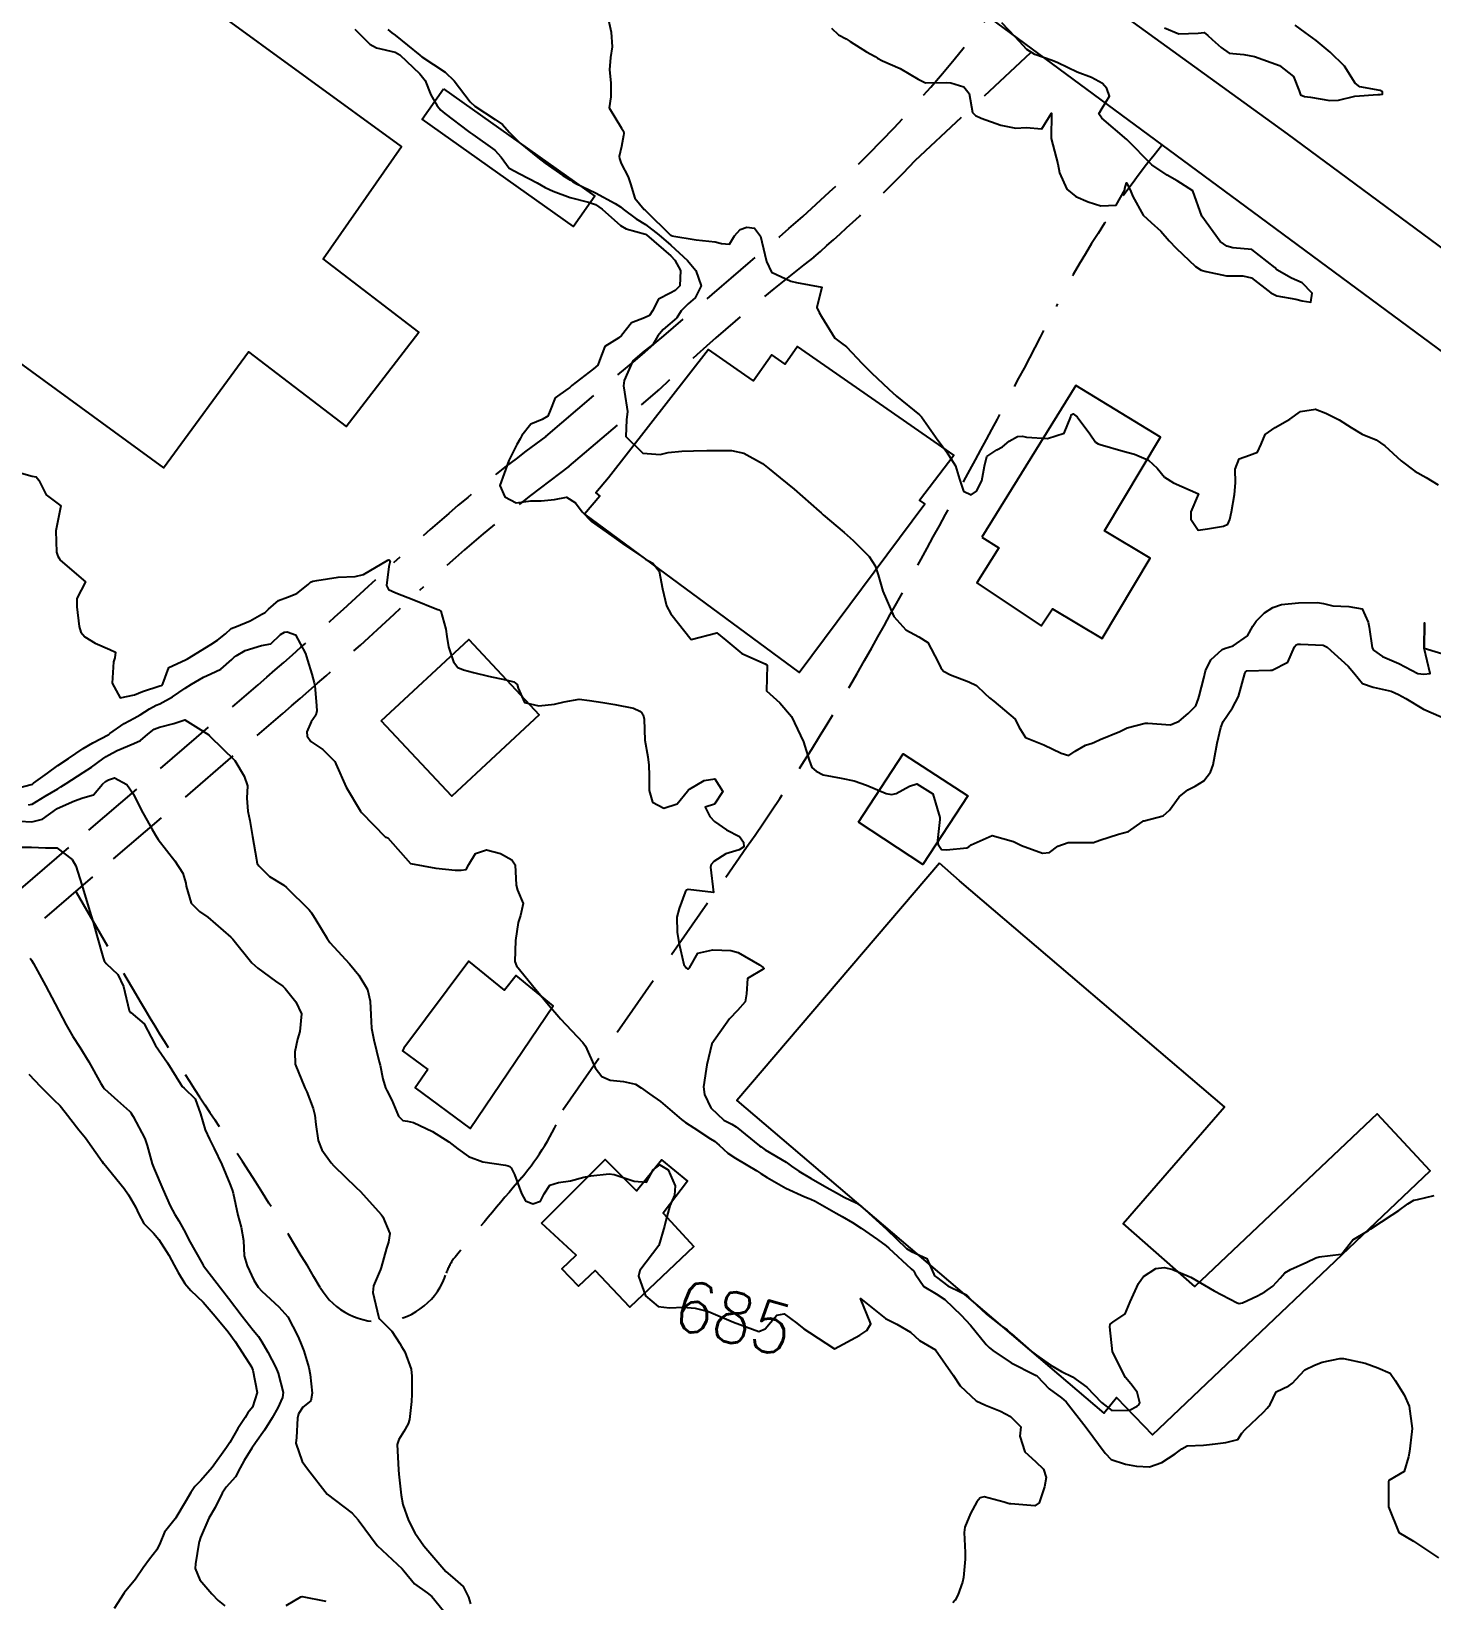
# Model space of a CAD drawing. Header units: metres. Extents: x 298520 to 308411, y 7433745 to 7450750.
# Drawn here: x 300600.9 to 300711.7, y 7444061.4 to 7444185.6 of the extents above; entities that cross this region are included whole.
import ezdxf
from ezdxf.enums import TextEntityAlignment as Align

# ---------------------------------------------------------------- set-up
doc = ezdxf.new("R2010")
doc.units = ezdxf.units.M
doc.header["$LTSCALE"] = 10
doc.linetypes.add('DASHED', pattern=[0.75, 0.5, -0.25])
for name, color, linetype in [('Cotas', 45, 'Continuous'), ('Curvas de Nivel 1m', 11, 'Continuous'), ('Curvas de Nivel 5m', 15, 'Continuous'), ('Edificações', 30, 'Continuous'), ('Vias Primárias', 230, 'Continuous'), ('Vias Secundárias', 230, 'DASHED')]:
    doc.layers.add(name, color=color, linetype=linetype)
doc.styles.add('Style-STANDARD', font='STANDARD.shx')

msp = doc.modelspace()

# ---------------------------------------------------------------- linework, layer by layer
at = {"layer": 'Curvas de Nivel 1m', "flags": 128}
for points, elevation in [([(300626.48, 7444185.76), (300627.66, 7444184.57), (300628.2, 7444184.28), (300629.66, 7444183.94), (300630.05, 7444183.72), (300631.63, 7444182.22), (300632.03, 7444181.69), (300632.49, 7444180.57), (300632.99, 7444179.68), (300633.27, 7444179.34), (300633.6, 7444179.08), (300635.46, 7444177.65), (300635.58, 7444177.57), (300635.81, 7444177.42), (300637.56, 7444176.18), (300638.06, 7444175.62), (300638.69, 7444174.76), (300639.54, 7444174.3), (300640.9, 7444173.59), (300641.53, 7444173.21), (300642.18, 7444172.92), (300643.52, 7444172.43), (300644.98, 7444172.07), (300645.51, 7444171.88), (300646.04, 7444171.52), (300647.49, 7444170.21), (300647.94, 7444169.95), (300649.48, 7444169.53), (300649.56, 7444169.48), (300651.47, 7444167.82), (300651.81, 7444167.46), (300652.25, 7444166.65), (300652.2, 7444165.45), (300651.83, 7444165.06), (300651.43, 7444164.87), (300650.5, 7444164.39), (300650.02, 7444163.47), (300649.79, 7444163.09), (300649.4, 7444162.9), (300648.38, 7444162.51), (300647.59, 7444161.51), (300647.38, 7444161.33), (300646.26, 7444160.64), (300645.85, 7444159.53), (300645.71, 7444159.17), (300645.36, 7444158.88), (300643.65, 7444157.56), (300643.49, 7444157.4), (300643.34, 7444157.29), (300642.34, 7444156.56), (300641.93, 7444155.57), (300641.76, 7444155.12), (300641.31, 7444154.85), (300640.41, 7444154.48), (300639.7, 7444153.6), (300639.57, 7444153.32), (300639.29, 7444152.89), (300638.66, 7444151.61), (300638.3, 7444150.57), (300637.95, 7444149.62), (300638.35, 7444148.73), (300639.23, 7444148.25), (300640.4, 7444148.42), (300641.23, 7444148.41), (300642.28, 7444148.52), (300643.23, 7444148.7), (300643.95, 7444148.27), (300644.46, 7444147.54), (300645.21, 7444146.78), (300647.01, 7444145.51), (300647.19, 7444145.38), (300647.65, 7444145.05), (300649.18, 7444144), (300649.49, 7444143.8), (300650.07, 7444143.48), (300650.56, 7444142.86), (300650.82, 7444141.46), (300651.13, 7444140.11), (300651.47, 7444139.46), (300653.1, 7444137.44), (300655.11, 7444137.98), (300655.84, 7444137.4), (300657.09, 7444136.33), (300658.94, 7444135.51), (300659.07, 7444135.44), (300659.11, 7444135.37), (300659.05, 7444133.37), (300660.11, 7444132.42), (300661.03, 7444131.34), (300661.98, 7444129.33), (300662.42, 7444127.9), (300662.65, 7444127.32), (300662.98, 7444127.01), (300663.55, 7444126.74), (300664.97, 7444126.46), (300665.99, 7444126.26), (300666.96, 7444125.92), (300668.53, 7444125.25), (300668.95, 7444125.16), (300669.32, 7444125.24), (300670.36, 7444125.83), (300670.96, 7444126.02), (300672.21, 7444125.21), (300672.78, 7444123.36), (300672.77, 7444123.2), (300672.59, 7444121.53), (300672.64, 7444121.2), (300672.91, 7444120.82), (300673.3, 7444120.8), (300674.91, 7444120.95), (300675.07, 7444121.02), (300675.25, 7444121.18), (300676.92, 7444121.93), (300678.59, 7444121.46), (300678.91, 7444121.28), (300679.24, 7444121.13), (300680.9, 7444120.52), (300681.44, 7444120.57), (300682.1, 7444121.09), (300682.92, 7444121.38), (300684.62, 7444121.36), (300684.92, 7444121.38), (300685.43, 7444121.56), (300686.92, 7444122.02), (300687.7, 7444122.24), (300688.77, 7444123.01), (300688.87, 7444123.08), (300688.93, 7444123.09), (300690.44, 7444123.49), (300690.94, 7444123.92), (300691.72, 7444124.98), (300692.39, 7444125.54), (300692.97, 7444125.84), (300693.67, 7444126.26), (300694.19, 7444126.95), (300694.41, 7444127.52), (300694.67, 7444128.94), (300694.72, 7444129.23), (300695.02, 7444130.48), (300695.2, 7444130.94), (300695.93, 7444132.04), (300696.4, 7444132.92), (300696.91, 7444134.75), (300696.98, 7444134.91), (300697.03, 7444134.96), (300697.07, 7444134.97), (300698.95, 7444135.01), (300699.07, 7444135.02), (300700.32, 7444135.64), (300700.84, 7444136.87), (300700.96, 7444137.02), (300701.1, 7444137.06), (300701.32, 7444137.08), (300703.1, 7444136.98), (300703.41, 7444136.84), (300705.08, 7444135.32), (300705.54, 7444134.81), (300706.22, 7444133.95), (300707.06, 7444133.66), (300708.49, 7444133.35), (300709.06, 7444133.09), (300709.64, 7444132.76), (300711.04, 7444131.92), (300712.45, 7444131.31)], 682), ([(300629.1, 7444185.73), (300629.41, 7444185.47), (300629.67, 7444185.29), (300631.61, 7444183.7), (300631.65, 7444183.66), (300631.78, 7444183.57), (300633.63, 7444182.36), (300634.34, 7444181.66), (300635.61, 7444180), (300635.96, 7444179.65), (300637.59, 7444178.6), (300638.16, 7444178.2), (300638.7, 7444177.61), (300639.57, 7444176.73), (300640.97, 7444175.59), (300641.55, 7444175.15), (300642.93, 7444174.18), (300643.54, 7444173.8), (300643.69, 7444173.71), (300643.97, 7444173.55), (300645.52, 7444172.81), (300647.08, 7444171.95), (300647.51, 7444171.68), (300647.72, 7444171.51), (300648.75, 7444170.74), (300649.49, 7444170.29), (300650.54, 7444169.47), (300651.47, 7444168.65), (300652.79, 7444167.45), (300653.45, 7444166.65), (300653.87, 7444165.43), (300653.42, 7444164.5), (300652.85, 7444164.02), (300652.3, 7444163.45), (300651.96, 7444162.9), (300651.4, 7444162.42), (300650.87, 7444161.98), (300650.45, 7444161.47), (300650.06, 7444160.79), (300649.37, 7444160.26), (300648.47, 7444159.49), (300647.79, 7444157.95), (300647.75, 7444157.51), (300647.81, 7444157.03), (300648.05, 7444155.5), (300647.97, 7444154.84), (300647.92, 7444153.5), (300649.27, 7444152.19), (300650.65, 7444152.09), (300651.27, 7444152.25), (300652.36, 7444152.36), (300653.28, 7444152.37), (300654.32, 7444152.39), (300655.28, 7444152.4), (300656.28, 7444152.4), (300657.27, 7444152.19), (300658.73, 7444151.38), (300659.26, 7444150.96), (300660.13, 7444150.23), (300661.24, 7444149.34), (300663.23, 7444147.6), (300663.38, 7444147.47), (300663.55, 7444147.32), (300665.2, 7444145.9), (300665.91, 7444145.28), (300667.18, 7444144.02), (300667.66, 7444143.27), (300667.88, 7444142.55), (300668.25, 7444141.26), (300669.12, 7444139.25), (300670.09, 7444138.21), (300671.11, 7444137.65), (300671.83, 7444137.21), (300672.63, 7444135.65), (300672.85, 7444135.2), (300673.07, 7444134.93), (300673.62, 7444134.65), (300675.06, 7444134.09), (300675.68, 7444133.79), (300676.34, 7444133.16), (300676.7, 7444132.81), (300677.04, 7444132.56), (300678.74, 7444131.13), (300679.02, 7444130.54), (300679.55, 7444129.67), (300681, 7444129.1), (300682.36, 7444128.45), (300682.99, 7444128.27), (300683.48, 7444128.59), (300684.3, 7444129.07), (300684.82, 7444129.24), (300685.01, 7444129.31), (300685.47, 7444129.52), (300687.01, 7444130.17), (300687.59, 7444130.45), (300689.02, 7444130.82), (300689.22, 7444130.81), (300691.02, 7444130.68), (300691.72, 7444130.98), (300692.42, 7444131.58), (300693.04, 7444132.2), (300693.25, 7444132.76), (300693.29, 7444132.96), (300693.65, 7444134.37), (300693.8, 7444134.95), (300694.21, 7444135.83), (300695.1, 7444136.65), (300695.31, 7444136.73), (300695.99, 7444136.93), (300697.11, 7444137.74), (300697.53, 7444138.49), (300697.81, 7444138.9), (300698.47, 7444139.55), (300699.13, 7444139.98), (300699.82, 7444140.2), (300701.14, 7444140.34), (300702.65, 7444140.36), (300703.14, 7444140.28), (300703.86, 7444140.1), (300705.14, 7444140.06), (300706.2, 7444139.87), (300706.67, 7444138.8), (300706.74, 7444138.42), (300706.97, 7444136.79), (300707.1, 7444136.59), (300707.79, 7444136.09), (300709.08, 7444135.54), (300710.59, 7444134.75), (300711.07, 7444134.69), (300711.57, 7444134.74), (300711.1, 7444136.75), (300711.12, 7444138.75), (300711.1, 7444136.75), (300713.09, 7444136.15)], 681), ([(300664.2, 7444185.83), (300664.74, 7444185.3), (300665.36, 7444184.99), (300665.67, 7444184.79), (300666.96, 7444183.97), (300667.66, 7444183.6), (300667.84, 7444183.46), (300668.24, 7444183.26), (300669.64, 7444182.63), (300671.05, 7444181.81), (300671.63, 7444181.51), (300673.3, 7444181.54), (300673.63, 7444181.51), (300674.66, 7444181.18), (300675.1, 7444180.66), (300675.36, 7444179.17), (300675.6, 7444178.92), (300676.04, 7444178.72), (300677.59, 7444178.15), (300678.79, 7444177.93), (300679.59, 7444177.98), (300680.84, 7444177.86), (300681.6, 7444179.1), (300681.57, 7444177.1), (300682.12, 7444175.09), (300682.25, 7444174.38), (300682.81, 7444173.09), (300683.52, 7444172.51), (300684.51, 7444172.08), (300685.51, 7444171.77), (300686.72, 7444171.83), (300687.4, 7444173.03), (300687.41, 7444173.15), (300687.54, 7444173.58), (300687.84, 7444173.03), (300688.03, 7444172.52), (300688.87, 7444171.02), (300689.5, 7444170.44), (300690.26, 7444169.77), (300690.93, 7444168.99), (300691.47, 7444168.41), (300692.99, 7444166.96), (300693.45, 7444166.69), (300693.85, 7444166.56), (300695.45, 7444166.23), (300696.76, 7444166.23), (300697.44, 7444166.07), (300698.97, 7444164.89), (300699.43, 7444164.65), (300700.94, 7444164.38), (300701.43, 7444164.25), (300702.14, 7444164.14), (300702.23, 7444164.85), (300701.44, 7444165.67), (300700.61, 7444166.04), (300699.45, 7444166.71), (300699.27, 7444166.89), (300697.47, 7444168.31), (300695.96, 7444168.45), (300695.48, 7444168.57), (300694.95, 7444168.95), (300693.5, 7444170.96), (300692.78, 7444172.97), (300691.54, 7444173.74), (300690.75, 7444174.19), (300689.55, 7444175.01), (300687.57, 7444177.03), (300685.6, 7444178.71), (300685.35, 7444179.05), (300685.61, 7444179.51), (300686.2, 7444180.46), (300685.98, 7444181.05), (300685.63, 7444181.45), (300684.77, 7444181.93), (300683.64, 7444182.35), (300682.11, 7444183.1), (300681.65, 7444183.28), (300680.29, 7444183.75), (300679.66, 7444184.16), (300678.72, 7444185.14), (300677.68, 7444186.25)], 679), ([(300690.55, 7444185.86), (300691.68, 7444185.38), (300693.21, 7444185.44), (300693.68, 7444185.49), (300693.98, 7444185.26), (300694.31, 7444184.95), (300695.03, 7444184.3), (300695.66, 7444183.86), (300696.83, 7444183.75), (300697.66, 7444183.58), (300699.64, 7444182.89), (300700.77, 7444182.01), (300701.2, 7444180.87), (300701.31, 7444180.55), (300701.62, 7444180.42), (300702.1, 7444180.37), (300703.62, 7444180.12), (300704.31, 7444180.14), (300705.62, 7444180.44), (300707.42, 7444180.59), (300707.62, 7444180.58), (300707.8, 7444180.61), (300707.8, 7444180.79), (300707.62, 7444180.9), (300706, 7444181.19), (300705.63, 7444181.49), (300704.79, 7444182.83), (300703.66, 7444183.93), (300702.56, 7444184.85), (300701.68, 7444185.49), (300700.9, 7444186.08)], 679), ([(300599.25, 7444150.84), (300600.94, 7444150.37), (300601.25, 7444150.33), (300601.47, 7444150.06), (300602.06, 7444148.88), (300603.22, 7444148.03), (300602.82, 7444146.04), (300602.86, 7444144.35), (300602.96, 7444144.03), (300603.04, 7444143.9), (300603.17, 7444143.72), (300605.15, 7444142.01), (300604.47, 7444140.68), (300604.47, 7444140.02), (300604.66, 7444138.46), (300604.79, 7444138.01), (300605.1, 7444137.65), (300605.94, 7444137.16), (300607.09, 7444136.66), (300607.53, 7444136.43), (300607.48, 7444135.98), (300607.38, 7444135.68), (300607.26, 7444133.99), (300607.9, 7444132.83), (300609.04, 7444133.07), (300609.67, 7444133.33), (300611.05, 7444133.76), (300611.18, 7444133.81), (300611.27, 7444133.94), (300611.77, 7444135.23), (300613.08, 7444135.84), (300613.14, 7444135.86), (300613.24, 7444135.92), (300615.09, 7444137.05), (300615.61, 7444137.38), (300616.23, 7444137.88), (300616.68, 7444138.3), (300617.11, 7444138.48), (300618.19, 7444138.93), (300619.12, 7444139.44), (300619.37, 7444139.59), (300619.65, 7444139.83), (300620.43, 7444140.53), (300621.14, 7444140.78), (300621.88, 7444141.07), (300622.77, 7444141.8), (300622.97, 7444141.99), (300623.16, 7444142.05), (300623.47, 7444142.11), (300625.16, 7444142.38), (300626.49, 7444142.43), (300627.16, 7444142.59), (300629.09, 7444143.72), (300629.17, 7444143.75), (300629.22, 7444143.72), (300629.26, 7444143.63), (300629.17, 7444143.21), (300628.98, 7444141.72), (300629.15, 7444141.39), (300629.72, 7444141.14), (300631.14, 7444140.59), (300632.97, 7444139.84), (300633.12, 7444139.78), (300633.29, 7444139.68), (300633.69, 7444138.25), (300633.75, 7444137.67), (300633.9, 7444136.86), (300634.28, 7444135.66), (300634.63, 7444135.22), (300635.07, 7444135.04), (300635.87, 7444134.84), (300637.06, 7444134.55), (300638.42, 7444134.25), (300639.06, 7444134.1), (300639.33, 7444133.88), (300639.4, 7444133.6), (300639.91, 7444132.46), (300641.04, 7444132.19), (300642.28, 7444132.33), (300643.04, 7444132.51), (300644.22, 7444132.72), (300645.04, 7444132.62), (300646.11, 7444132.45), (300647.04, 7444132.3), (300648.53, 7444132), (300649.04, 7444131.76), (300649.19, 7444131.64), (300649.29, 7444131.49), (300649.38, 7444131.13), (300649.42, 7444129.48), (300649.65, 7444128.14), (300649.74, 7444127.48), (300649.77, 7444126.68), (300649.76, 7444125.48), (300650.04, 7444124.57), (300650.94, 7444124.1), (300651.98, 7444124.42), (300652.79, 7444125.44), (300652.87, 7444125.53), (300652.96, 7444125.58), (300654.11, 7444126.29), (300654.97, 7444126.42), (300655.59, 7444125.41), (300654.94, 7444124.4), (300654.19, 7444124.18), (300654.57, 7444123.42), (300654.93, 7444123.03), (300655.89, 7444122.37), (300656.92, 7444121.84), (300657.23, 7444121.39), (300657.26, 7444121.04), (300656.9, 7444120.78), (300655.84, 7444120.46), (300654.89, 7444119.86), (300654.68, 7444119.63), (300654.63, 7444119.42), (300654.86, 7444117.42), (300652.86, 7444117.65), (300652.72, 7444117.59), (300652.63, 7444117.44), (300652.15, 7444116.14), (300651.97, 7444115.45), (300651.99, 7444114.28), (300652.12, 7444113.45), (300652.52, 7444111.72), (300652.69, 7444111.44), (300652.79, 7444111.37), (300652.87, 7444111.36), (300652.95, 7444111.44), (300653.63, 7444112.6), (300654.81, 7444112.87), (300656.23, 7444112.82), (300656.81, 7444112.67), (300658.49, 7444111.68), (300658.79, 7444111.47), (300658.83, 7444111.41), (300658.83, 7444111.37), (300658.82, 7444111.34), (300658.79, 7444111.33), (300657.56, 7444110.6), (300657.48, 7444109.38), (300657.37, 7444108.77), (300656.75, 7444108.08), (300656.12, 7444107.4), (300654.72, 7444105.42), (300654.34, 7444103.78), (300654.27, 7444103.42), (300654.08, 7444102.02), (300654.14, 7444101.43), (300654.66, 7444100.36), (300655.67, 7444099.4), (300656.31, 7444099.06), (300656.64, 7444098.86), (300658.51, 7444097.37), (300658.62, 7444097.28), (300658.94, 7444097.05), (300660.61, 7444096.06), (300661.03, 7444095.76), (300661.6, 7444095.34), (300662.59, 7444094.76), (300663.83, 7444094.07), (300664.58, 7444093.64), (300665.2, 7444093.29), (300666.14, 7444092.84), (300666.57, 7444092.56), (300668, 7444091.26), (300668.55, 7444090.76), (300670.13, 7444089.23), (300670.52, 7444089), (300671.73, 7444088.43), (300672.29, 7444087.2), (300672.36, 7444087.07), (300672.5, 7444086.95), (300673.4, 7444086.28), (300674.49, 7444085.74), (300674.87, 7444085.56), (300675.25, 7444085.17), (300676.47, 7444084.04), (300677.6, 7444083.14), (300678.09, 7444082.78), (300678.45, 7444082.48), (300679.99, 7444081.11), (300680.43, 7444080.78), (300681.49, 7444080.02), (300682.41, 7444079.5), (300683.26, 7444079.07), (300684.39, 7444078.25), (300685.57, 7444077.05), (300686.38, 7444076.4), (300687.79, 7444076.43), (300688.38, 7444076.74), (300688.53, 7444076.86), (300688.59, 7444077.01), (300688.39, 7444077.85), (300687.89, 7444078.51), (300687.46, 7444079.02), (300686.43, 7444081.04), (300686.21, 7444083.04), (300686.26, 7444083.23), (300686.46, 7444083.39), (300687.44, 7444084.05), (300687.83, 7444085.02), (300688.5, 7444086.45), (300688.72, 7444086.79), (300688.9, 7444087.01), (300689.86, 7444087.65), (300690.51, 7444087.73), (300691.12, 7444087.59), (300692.5, 7444087.02), (300692.63, 7444086.96), (300694.49, 7444085.89), (300696.29, 7444084.92), (300696.47, 7444084.87), (300696.73, 7444084.92), (300697.91, 7444085.47), (300698.49, 7444085.79), (300699.13, 7444086.25), (300699.71, 7444086.88), (300700.07, 7444087.31), (300700.51, 7444087.57), (300701.81, 7444088.14), (300702.52, 7444088.5), (300702.78, 7444088.58), (300704.52, 7444088.78), (300704.55, 7444088.79), (300704.57, 7444088.82), (300705.44, 7444089.91), (300706.55, 7444090.58), (300706.69, 7444090.66), (300706.89, 7444090.79), (300708.56, 7444091.9), (300709.08, 7444092.25), (300709.81, 7444092.76), (300710.28, 7444093.05), (300710.58, 7444093.11), (300711.89, 7444093.43)], 683), ([(300599.43, 7444125.6), (300600.96, 7444126), (300601, 7444126.02), (300601.06, 7444126.06), (300602.16, 7444126.86), (300602.98, 7444127.47), (300603.81, 7444128.03), (300604.99, 7444128.8), (300605.73, 7444129.27), (300607, 7444129.93), (300607.1, 7444129.99), (300608.21, 7444130.78), (300609.02, 7444131.22), (300609.49, 7444131.49), (300610.23, 7444131.95), (300610.75, 7444132.23), (300611.04, 7444132.36), (300612.06, 7444132.91), (300613.05, 7444133.58), (300613.55, 7444133.91), (300614.49, 7444134.47), (300615.07, 7444134.71), (300615.88, 7444135.08), (300616.74, 7444135.87), (300616.92, 7444136.04), (300617.09, 7444136.15), (300617.79, 7444136.56), (300619.09, 7444136.96), (300619.83, 7444137.1), (300620.59, 7444137.83), (300620.91, 7444138.02), (300621.11, 7444138.06), (300621.79, 7444137.81), (300622.57, 7444136.32), (300622.72, 7444135.8), (300623.07, 7444134.7), (300623.27, 7444134.01), (300623.3, 7444133.8), (300623.45, 7444132.2), (300623.46, 7444131.79), (300623.38, 7444131.44), (300623.02, 7444130.92), (300622.68, 7444130.14), (300622.7, 7444129.8), (300623, 7444129.37), (300623.95, 7444128.74), (300624.9, 7444127.77), (300624.93, 7444127.72), (300624.98, 7444127.6), (300625.78, 7444125.76), (300626.93, 7444123.84), (300627.01, 7444123.75), (300628.91, 7444121.8), (300628.96, 7444121.78), (300629.09, 7444121.73), (300630.88, 7444119.7), (300632.88, 7444119.33), (300634.41, 7444119.19), (300634.88, 7444119.17), (300635.28, 7444119.24), (300635.51, 7444119.64), (300636.03, 7444120.5), (300636.9, 7444120.8), (300638.01, 7444120.51), (300638.89, 7444120.01), (300639.17, 7444119.61), (300639.25, 7444117.99), (300639.35, 7444117.6), (300639.8, 7444116.54), (300639.59, 7444115.6), (300639.41, 7444115.03), (300639.2, 7444113.6), (300639.15, 7444111.96), (300639.26, 7444111.6), (300640.77, 7444109.77), (300640.92, 7444109.58), (300641.81, 7444108.51), (300642.62, 7444107.56), (300642.74, 7444107.42), (300644.52, 7444105.54), (300644.72, 7444105.24), (300645.5, 7444103.53), (300646.02, 7444102.85), (300646.68, 7444102.56), (300647.74, 7444102.44), (300648.68, 7444102.24), (300649.14, 7444101.94), (300649.79, 7444101.47), (300650.66, 7444100.87), (300652.33, 7444099.44), (300652.64, 7444099.2), (300653.29, 7444098.78), (300654.63, 7444097.91), (300654.93, 7444097.72), (300655.3, 7444097.41), (300655.99, 7444096.78), (300656.61, 7444096.38), (300658.29, 7444095.37), (300658.6, 7444095.17), (300659.11, 7444094.85), (300660.58, 7444094), (300662.09, 7444093.33), (300662.44, 7444093.19), (300662.57, 7444093.14), (300662.9, 7444092.99), (300664.56, 7444092.03), (300665.03, 7444091.77), (300665.86, 7444091.28), (300666.55, 7444090.83), (300667.84, 7444089.95), (300668.53, 7444089.44), (300668.73, 7444089.25), (300670.51, 7444087.61), (300670.71, 7444087.43), (300670.83, 7444087.23), (300671.5, 7444086.22), (300672.49, 7444085.65), (300673.16, 7444085.19), (300674.46, 7444083.95), (300675.19, 7444083.17), (300676.44, 7444081.63), (300676.67, 7444081.39), (300676.97, 7444081.15), (300678.42, 7444080.17), (300680.28, 7444079.24), (300680.4, 7444079.17), (300680.47, 7444079.11), (300681.43, 7444078.13), (300682.39, 7444077.42), (300682.76, 7444077.08), (300684.36, 7444075.06), (300685.86, 7444073.04), (300686.33, 7444072.52), (300687.45, 7444072.15), (300688.32, 7444072), (300689.37, 7444071.95), (300690.33, 7444072.29), (300691.39, 7444072.97), (300691.93, 7444073.38), (300692.34, 7444073.6), (300693.64, 7444073.65), (300694.35, 7444073.75), (300695.4, 7444073.87), (300696.35, 7444074.1), (300696.68, 7444074.6), (300696.93, 7444074.91), (300698.38, 7444076.28), (300698.67, 7444076.6), (300698.9, 7444076.88), (300699.38, 7444077.89), (300700.4, 7444078.35), (300700.69, 7444078.58), (300700.95, 7444078.86), (300701.65, 7444079.62), (300702.42, 7444079.99), (300703.02, 7444080.24), (300704.43, 7444080.52), (300704.72, 7444080.52), (300706.42, 7444080.16), (300707.44, 7444079.77), (300708.41, 7444079.37), (300708.79, 7444078.77), (300709.51, 7444077.64), (300709.91, 7444076.75), (300710.14, 7444074.97), (300710.13, 7444074.75), (300709.93, 7444073.16), (300709.85, 7444072.75), (300709.51, 7444071.57), (300708.31, 7444070.86), (300708.28, 7444070.77), (300708.28, 7444068.77), (300709.1, 7444066.76), (300710.26, 7444066.05), (300712.24, 7444064.73)], 684), ([(300599.94, 7444123.06), (300600.92, 7444123.01), (300601.75, 7444123.22), (300602.89, 7444124.04), (300602.91, 7444124.06), (300602.93, 7444124.07), (300604.29, 7444124.68), (300604.95, 7444124.9), (300605.8, 7444125.15), (300606.51, 7444125.99), (300606.74, 7444126.21), (300606.97, 7444126.34), (300607.47, 7444126.48), (300608.43, 7444125.97), (300608.95, 7444125.2), (300609.58, 7444123.95), (300610.41, 7444122.46), (300610.69, 7444121.94), (300610.91, 7444121.6), (300612.22, 7444119.93), (300612.87, 7444118.94), (300613.11, 7444118.16), (300613.14, 7444117.92), (300613.52, 7444116.58), (300614.18, 7444115.9), (300614.84, 7444115.45), (300616.67, 7444113.87), (300616.81, 7444113.72), (300618.33, 7444111.85), (300618.79, 7444111.42), (300620.2, 7444110.4), (300620.77, 7444110), (300620.95, 7444109.82), (300621.81, 7444108.75), (300622.25, 7444107.8), (300622.13, 7444106.41), (300621.95, 7444105.81), (300621.73, 7444104.79), (300621.76, 7444103.81), (300622.53, 7444101.95), (300622.6, 7444101.8), (300622.67, 7444101.63), (300623.18, 7444100.32), (300623.3, 7444099.79), (300623.38, 7444099.05), (300623.58, 7444097.79), (300623.87, 7444097.03), (300624.61, 7444096.02), (300624.82, 7444095.77), (300626.58, 7444094.06), (300626.93, 7444093.75), (300628.55, 7444091.92), (300628.64, 7444091.81), (300628.7, 7444091.73), (300629.24, 7444090.42), (300629.14, 7444089.72), (300628.98, 7444089.26), (300628.56, 7444087.73), (300628.5, 7444087.57), (300627.94, 7444086.28), (300627.9, 7444085.74), (300628.34, 7444083.85), (300628.38, 7444083.73), (300628.45, 7444083.64), (300629.41, 7444082.68), (300630.04, 7444081.71), (300630.18, 7444081.46), (300630.43, 7444081.04), (300630.94, 7444079.69), (300630.99, 7444079.11), (300630.99, 7444077.69), (300630.96, 7444077.11), (300630.8, 7444075.7), (300630.7, 7444075.35), (300630.35, 7444074.73), (300629.95, 7444074.1), (300629.82, 7444073.71), (300629.84, 7444073.22), (300629.94, 7444071.71), (300629.96, 7444071.36), (300630.14, 7444069.7), (300630.28, 7444068.97), (300630.71, 7444067.7), (300631.22, 7444066.73), (300631.94, 7444065.68), (300632.24, 7444065.31), (300633.67, 7444063.67), (300634.21, 7444063.2), (300635.04, 7444062.48), (300635.47, 7444061.64), (300635.64, 7444061.09)], 686), ([(300599.96, 7444121), (300600.9, 7444121.01), (300601.99, 7444120.95), (300602.9, 7444120.96), (300604.11, 7444120.02), (300604.39, 7444119.53), (300604.86, 7444118.01), (300605.49, 7444116), (300605.77, 7444115.06), (300606.06, 7444114), (300606.55, 7444112.24), (300606.64, 7444111.99), (300606.79, 7444111.78), (300607.71, 7444110.91), (300608.16, 7444109.97), (300608.63, 7444108.07), (300608.69, 7444107.96), (300608.71, 7444107.93), (300608.74, 7444107.9), (300609.8, 7444107.02), (300610.37, 7444105.95), (300610.71, 7444105.3), (300611.66, 7444103.93), (300612.68, 7444102.27), (300612.81, 7444102.05), (300612.98, 7444101.92), (300613.83, 7444101.07), (300614.27, 7444099.9), (300614.63, 7444098.63), (300614.98, 7444097.89), (300615.35, 7444097.15), (300615.96, 7444095.88), (300616.58, 7444094.36), (300616.76, 7444093.87), (300616.84, 7444093.6), (300617.21, 7444091.86), (300617.48, 7444090.92), (300617.67, 7444089.86), (300617.73, 7444088.64), (300617.95, 7444087.86), (300618.49, 7444086.73), (300618.82, 7444086.17), (300619.11, 7444085.84), (300620.46, 7444084.62), (300621.17, 7444083.81), (300621.96, 7444082.28), (300622.17, 7444081.8), (300622.43, 7444081.14), (300622.84, 7444079.8), (300622.95, 7444079.25), (300623.11, 7444077.79), (300623, 7444077.17), (300622.37, 7444076.66), (300622.02, 7444076.15), (300621.95, 7444075.8), (300621.87, 7444074.27), (300621.82, 7444073.81), (300622.32, 7444072.38), (300622.73, 7444071.8), (300624.29, 7444069.78), (300626.27, 7444068.29), (300626.75, 7444067.75), (300628.24, 7444065.73), (300630.22, 7444063.87), (300630.36, 7444063.7), (300631.2, 7444062.69), (300632.2, 7444061.97), (300632.56, 7444061.68), (300634.17, 7444059.71)], 687), ([(300600.79, 7444112.22), (300600.9, 7444112.06), (300601.05, 7444111.8), (300602, 7444110.05), (300602.75, 7444108.6), (300603.05, 7444108.04), (300603.63, 7444106.93), (300604.16, 7444106.02), (300604.71, 7444105.17), (300605.42, 7444104), (300606.37, 7444102.3), (300606.56, 7444101.99), (300606.67, 7444101.86), (300607.7, 7444100.94), (300608.65, 7444100.1), (300608.72, 7444100.03), (300608.76, 7444099.97), (300608.94, 7444099.67), (300609.86, 7444097.95), (300610.05, 7444097.38), (300610.43, 7444095.94), (300610.6, 7444095.54), (300611.28, 7444093.93), (300611.87, 7444092.61), (300612.24, 7444091.92), (300612.55, 7444091.41), (300613.08, 7444090.46), (300613.35, 7444089.91), (300614.44, 7444087.96), (300614.48, 7444087.89), (300614.5, 7444087.86), (300616.03, 7444085.87), (300616.47, 7444085.29), (300617.55, 7444083.86), (300618.44, 7444082.76), (300618.85, 7444082.26), (300619.12, 7444081.84), (300619.6, 7444081.01), (300620.22, 7444079.82), (300620.41, 7444079.35), (300620.81, 7444077.82), (300620.76, 7444077.44), (300620.37, 7444076.62), (300619.94, 7444075.83), (300619.32, 7444074.86), (300618.61, 7444073.85), (300618.33, 7444073.43), (300617.71, 7444072.46), (300617.4, 7444071.86), (300617.02, 7444071.15), (300616.3, 7444070.34), (300615.99, 7444069.87), (300615.43, 7444068.73), (300614.91, 7444067.89), (300614.25, 7444066.34), (300614.15, 7444066), (300614.13, 7444065.9), (300613.87, 7444064.26), (300613.85, 7444063.9), (300614.21, 7444063.01), (300615.15, 7444061.89), (300615.67, 7444061.36), (300616.18, 7444060.94)], 688), ([(300600.68, 7444103.02), (300601.59, 7444102.05), (300602.66, 7444101), (300603.16, 7444100.53), (300603.55, 7444100.03), (300604.63, 7444098.63), (300605.15, 7444098), (300606.49, 7444096.11), (300606.57, 7444095.99), (300606.6, 7444095.95), (300608.21, 7444093.97), (300608.57, 7444093.47), (300609.13, 7444092.54), (300609.39, 7444091.96), (300609.79, 7444091.2), (300610.54, 7444090.45), (300610.97, 7444089.94), (300611.75, 7444088.69), (300612.19, 7444087.92), (300612.5, 7444087.34), (300613.02, 7444086.45), (300613.51, 7444085.9), (300614.47, 7444084.98), (300615.42, 7444083.88), (300616.44, 7444082.62), (300617.01, 7444081.86), (300618.12, 7444080.15), (300618.3, 7444079.85), (300618.41, 7444079.59), (300618.74, 7444077.84), (300618.37, 7444076.67), (300618.01, 7444076.21), (300617.79, 7444075.86), (300617.23, 7444074.98), (300616.58, 7444073.87), (300616.49, 7444073.71), (300616.33, 7444073.47), (300615.19, 7444071.89), (300614.3, 7444070.87), (300613.81, 7444070.39), (300613.51, 7444069.91), (300613.05, 7444069.14), (300612.32, 7444067.92), (300612.29, 7444067.89), (300612.26, 7444067.84), (300611.41, 7444066.77), (300611.06, 7444065.93), (300610.8, 7444065.37), (300610.23, 7444064.63), (300609.73, 7444063.95), (300609.12, 7444063.05), (300608.23, 7444061.97), (300608.19, 7444061.92), (300607.44, 7444060.72)], 689), ([(300621.03, 7444060.97), (300622.19, 7444061.65), (300622.32, 7444061.67), (300624.19, 7444061.31)], 688)]:
    msp.add_lwpolyline(points, dxfattribs=dict(at, elevation=elevation))
at = {"layer": 'Curvas de Nivel 5m', "flags": 128}
for points, elevation in [([(300646.49, 7444186.72), (300646.75, 7444185.52), (300646.83, 7444184.35), (300646.72, 7444183.52), (300646.62, 7444182.54), (300646.73, 7444181.52), (300646.74, 7444180.4), (300646.59, 7444179.52), (300647.59, 7444177.93), (300647.74, 7444177.67), (300647.76, 7444177.51), (300647.75, 7444177.34), (300647.57, 7444176.48), (300647.39, 7444175.67), (300647.41, 7444175.51), (300647.55, 7444175.11), (300648.11, 7444174.08), (300648.29, 7444173.5), (300648.64, 7444172.37), (300649.36, 7444171.48), (300649.44, 7444171.42), (300649.5, 7444171.37), (300651.46, 7444169.46), (300651.48, 7444169.44), (300651.55, 7444169.39), (300653.48, 7444169.08), (300654.98, 7444168.92), (300655.48, 7444168.8), (300656.13, 7444168.74), (300656.52, 7444169.4), (300656.98, 7444169.91), (300657.49, 7444170.07), (300658.11, 7444170), (300658.58, 7444169.38), (300658.93, 7444167.92), (300659.04, 7444167.37), (300659.45, 7444166.52), (300660.98, 7444165.8), (300661.44, 7444165.69), (300663.43, 7444165.32), (300663.03, 7444163.71), (300663.23, 7444163.32), (300663.41, 7444163), (300664.47, 7444161.3), (300664.99, 7444160.91), (300665.38, 7444160.62), (300666.63, 7444159.28), (300667.36, 7444158.55), (300668.73, 7444157.26), (300669.33, 7444156.7), (300671.15, 7444155.22), (300671.24, 7444155.15), (300671.31, 7444155.07), (300672.6, 7444153.21), (300673.28, 7444152.34), (300674.01, 7444151.19), (300674.32, 7444150.13), (300674.65, 7444149.19), (300675.24, 7444148.9), (300675.67, 7444149.17), (300676.09, 7444150.01), (300676.3, 7444151.16), (300676.49, 7444151.94), (300677.28, 7444152.46), (300677.74, 7444152.69), (300678.26, 7444153.14), (300678.91, 7444153.52), (300679.3, 7444153.53), (300679.64, 7444153.47), (300681.3, 7444153.35), (300682.62, 7444153.77), (300683.13, 7444155.08), (300683.17, 7444155.22), (300683.32, 7444155.31), (300683.63, 7444155.08), (300684.65, 7444153.72), (300685.1, 7444153.06), (300685.29, 7444152.94), (300685.46, 7444152.89), (300687.28, 7444152.36), (300688.18, 7444152.12), (300689.27, 7444151.65), (300689.96, 7444151), (300690.56, 7444150.3), (300691.25, 7444149.85), (300693.24, 7444148.96), (300692.64, 7444147.56), (300692.62, 7444146.97), (300693.21, 7444146.1), (300693.95, 7444146.21), (300695.21, 7444146.4), (300695.57, 7444146.58), (300695.72, 7444146.93), (300695.84, 7444147.54), (300696.1, 7444148.93), (300696.16, 7444149.84), (300696.15, 7444150.93), (300696.45, 7444151.75), (300697.28, 7444152.04), (300697.9, 7444152.28), (300698.19, 7444152.9), (300698.52, 7444153.67), (300699.31, 7444154.23), (300700.46, 7444154.87), (300701.32, 7444155.49), (300702.5, 7444155.67), (300703.32, 7444155.35), (300704.36, 7444154.83), (300705.31, 7444154.22), (300706.2, 7444153.7), (300707.3, 7444153.25), (300707.99, 7444152.78), (300709.28, 7444151.59), (300710.35, 7444150.76), (300711.26, 7444150.26), (300712.21, 7444149.69)], 680), ([(300600.64, 7444124.36), (300600.94, 7444124.41), (300601.96, 7444125.04), (300602.96, 7444125.62), (300603.22, 7444125.78), (300603.62, 7444126.03), (300604.97, 7444126.92), (300605.64, 7444127.34), (300606.53, 7444127.99), (300606.79, 7444128.18), (300606.99, 7444128.29), (300607.66, 7444128.65), (300609, 7444129.2), (300609.51, 7444129.44), (300610.09, 7444129.95), (300610.6, 7444130.35), (300611.01, 7444130.49), (300612.15, 7444130.79), (300613.02, 7444131.07), (300614.91, 7444129.89), (300614.95, 7444129.84), (300615, 7444129.79), (300616.98, 7444127.87), (300617.73, 7444126.62), (300617.97, 7444125.85), (300617.94, 7444124.87), (300618.02, 7444123.85), (300618.17, 7444123.1), (300618.37, 7444121.85), (300618.7, 7444120.03), (300618.73, 7444119.84), (300618.76, 7444119.72), (300618.88, 7444119.53), (300619.72, 7444118.68), (300620.86, 7444117.98), (300621.08, 7444117.82), (300622.85, 7444116.05), (300622.96, 7444115.91), (300623.04, 7444115.8), (300623.38, 7444115.25), (300624.28, 7444113.78), (300624.49, 7444113.46), (300624.81, 7444113.1), (300626.06, 7444111.76), (300626.78, 7444110.87), (300627.47, 7444109.74), (300627.68, 7444108.82), (300627.73, 7444107.74), (300627.8, 7444106.67), (300627.97, 7444105.74), (300628.41, 7444104.02), (300628.47, 7444103.73), (300628.68, 7444102.66), (300628.9, 7444101.95), (300629, 7444101.73), (300629.4, 7444100.98), (300629.93, 7444099.71), (300630.28, 7444099.35), (300630.64, 7444099.3), (300631.13, 7444099.2), (300632.63, 7444098.5), (300633.92, 7444097.67), (300634.62, 7444097.11), (300635.48, 7444096.52), (300636.61, 7444096.08), (300638.4, 7444095.82), (300638.6, 7444095.78), (300638.73, 7444095.73), (300638.86, 7444095.61), (300639.11, 7444095.09), (300639.67, 7444093.59), (300639.98, 7444093.01), (300640.56, 7444092.76), (300641.17, 7444092.97), (300641.46, 7444093.57), (300641.9, 7444094.25), (300642.59, 7444094.46), (300643.55, 7444094.59), (300644.59, 7444094.88), (300645.14, 7444094.99), (300646.6, 7444095.14), (300647.01, 7444095.09), (300648.59, 7444094.55), (300649.57, 7444094.49), (300650.08, 7444095.47), (300650.61, 7444095.86), (300651.26, 7444095.45), (300651.83, 7444094.2), (300651.77, 7444093.45), (300651.4, 7444092.62), (300651.1, 7444091.45), (300650.99, 7444091.01), (300650.52, 7444089.46), (300649.04, 7444087.48), (300648.93, 7444087.05), (300649.48, 7444085.48), (300650.47, 7444084.63), (300651.39, 7444084.53), (300652.47, 7444084.59), (300653.4, 7444084.5), (300654.47, 7444084.25), (300656.45, 7444083.39), (300658.45, 7444082.67), (300658.95, 7444082.87), (300659.38, 7444083.36), (300659.88, 7444083.94), (300660.46, 7444084.05), (300661.46, 7444083.33), (300662, 7444082.88), (300662.45, 7444082.59), (300664.43, 7444081.3), (300666.44, 7444082.37), (300666.98, 7444082.73), (300667.32, 7444083.26), (300666.48, 7444085.27), (300668.46, 7444083.68), (300669.36, 7444083.24), (300670.45, 7444082.6), (300671.16, 7444081.94), (300672.43, 7444081.2), (300673.82, 7444079.19), (300674.39, 7444078.35), (300675.64, 7444077.17), (300676.38, 7444076.82), (300677.58, 7444076.35), (300678.37, 7444075.93), (300679.17, 7444075.12), (300679.11, 7444074.37), (300679.5, 7444073.12), (300680.33, 7444072.36), (300680.97, 7444071.75), (300681.18, 7444071.1), (300681.05, 7444070.35), (300680.63, 7444069.1), (300680.28, 7444068.85), (300678.4, 7444069.01), (300678.28, 7444069.02), (300678.18, 7444069.03), (300677.85, 7444069.14), (300676.29, 7444069.56), (300675.95, 7444069.5), (300675.7, 7444069.17), (300675.2, 7444068.25), (300674.74, 7444067.18), (300674.69, 7444066.74), (300674.78, 7444065.17), (300674.77, 7444064.64), (300674.63, 7444063.18), (300674.57, 7444062.82), (300674.2, 7444061.78), (300673.98, 7444061.4), (300673.8, 7444061.18)], 685)]:
    msp.add_lwpolyline(points, dxfattribs=dict(at, elevation=elevation))
at = {"layer": 'Edificações'}
for points in [[(300588.2, 7444206.92), (300575.12, 7444189.31), (300587.41, 7444180.3), (300581.93, 7444172.48), (300611.33, 7444151.04), (300618.07, 7444160.21), (300625.8, 7444154.29), (300631.54, 7444161.78), (300623.97, 7444167.57), (300630.16, 7444176.47), (300592.81, 7444203.68)], [(300633.5, 7444181.03), (300645.47, 7444172.54), (300643.77, 7444170.14), (300631.8, 7444178.63)], [(300646.56, 7444150.23), (300645.55, 7444149.04), (300645.86, 7444148.78), (300644.64, 7444147.36), (300661.65, 7444134.82), (300671.57, 7444148.18), (300671.17, 7444148.48), (300673.87, 7444152.03), (300661.51, 7444160.64), (300660.53, 7444159.24), (300659.47, 7444159.98), (300658.03, 7444157.91), (300657.33, 7444158.4), (300654.47, 7444160.39)], [(300676.09, 7444145.54), (300677.44, 7444144.7), (300675.7, 7444141.93), (300680.78, 7444138.51), (300681.69, 7444139.86), (300685.62, 7444137.53), (300689.41, 7444143.88), (300685.79, 7444146.04), (300690.22, 7444153.46), (300683.52, 7444157.54)], [(300628.57, 7444131.01), (300635.49, 7444137.45), (300641.05, 7444131.48), (300634.14, 7444125.04)], [(300666.33, 7444122.98), (300669.88, 7444128.4), (300674.98, 7444125.07), (300671.42, 7444119.64)], [(300672.75, 7444119.74), (300656.7, 7444100.95), (300685.74, 7444076.19), (300686.75, 7444077.43), (300689.61, 7444074.49), (300711.56, 7444095.39), (300707.39, 7444099.89), (300692.94, 7444086.22), (300687.29, 7444091.22), (300695.3, 7444100.44), (300674.32, 7444118.33)], [(300632.25, 7444103.41), (300631.24, 7444101.94), (300635.59, 7444098.72), (300642.18, 7444108.43), (300639.25, 7444110.83), (300638.31, 7444109.68), (300635.5, 7444111.97), (300630.35, 7444105.08), (300630.24, 7444104.87)], [(300641.25, 7444091.23), (300646.28, 7444096.28), (300648.77, 7444093.8), (300650.75, 7444096.24), (300652.81, 7444094.55), (300650.87, 7444092.02), (300653.31, 7444089.39), (300648.25, 7444084.59), (300645.49, 7444087.49), (300644.17, 7444086.24), (300642.85, 7444087.63), (300643.98, 7444088.7)]]:
    msp.add_lwpolyline(points, close=True, dxfattribs=at)
at = {"layer": 'Vias Primárias'}
for points in [[(300960.07, 7443982.86), (300925.82, 7444008.79), (300852.7, 7444064.03), (300824.85, 7444084.25), (300816.5, 7444090.59), (300796.93, 7444105.3), (300756.96, 7444135.57), (300700.27, 7444177.46), (300678.57, 7444193.21), (300656.26, 7444209.96)], [(300651.08, 7444205.61), (300696.37, 7444172.13), (300753, 7444130.29), (300792.95, 7444100.03), (300812.53, 7444085.31)]]:
    msp.add_lwpolyline(points, dxfattribs=at)
at = {"layer": 'Vias Secundárias', "elevation": 696.21}
for points in [[(300557.92, 7444081.98), (300566.79, 7444089.36, -0.001953), (300574.68, 7444095.86, 0.017955), (300581.22, 7444101.61, -0.025796), (300594.38, 7444112.81), (300605.42, 7444122.34), (300618.82, 7444133.86, 0.011004), (300629.54, 7444143.5, -0.030297), (300641.59, 7444153.52), (300648.65, 7444159.54, 0.001307), (300660.83, 7444169.98, 0.052435), (300676.59, 7444186.75, 0.035022)], [(300559.83, 7444079.68), (300568.71, 7444087.05, -0.001953), (300576.58, 7444093.53, 0.017955), (300583.28, 7444099.42, -0.025928), (300596.27, 7444110.48), (300607.38, 7444120.07), (300620.78, 7444131.59, 0.011004), (300631.59, 7444141.31, -0.030513), (300643.45, 7444151.16), (300650.6, 7444157.26, -0.024665), (300662.79, 7444167.71, 0.024581), (300670.83, 7444175.37), (300680.05, 7444183.98)], [(300604.39, 7444117.49), (300609.12, 7444109.41, 0.015269), (300615.42, 7444099.38, -0.014972), (300623.74, 7444086.14, 0.649998), (300633.71, 7444087.27, -0.096265), (300634.41, 7444088.55, -0.004248), (300639.68, 7444094.85, 0.080276), (300642.93, 7444100.2), (300657.48, 7444121, 0.025239), (300667.38, 7444136.78, 0.002751), (300675.15, 7444150.85, 0.006631), (300681.98, 7444163.81, -0.054337), (300690.32, 7444176.52, 4.856257)]]:
    msp.add_lwpolyline(points, format="xyb", dxfattribs=at)

# ---------------------------------------------------------------- texts
at = {"layer": 'Cotas', "style": 'Style-STANDARD'}
msp.add_text('685', height=4, rotation=345.3005, dxfattribs=at).set_placement((300656.46, 7444083.76, 685), align=Align.MIDDLE_CENTER)

doc.saveas('drawing.dxf')
